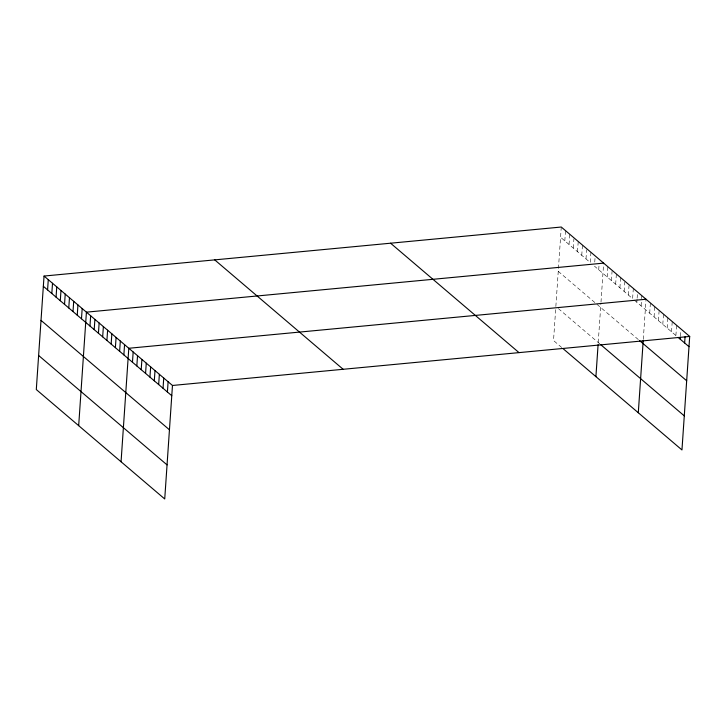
<?xml version="1.0" encoding="UTF-8"?>
<svg xmlns="http://www.w3.org/2000/svg" width="726" height="726" viewBox="0 0 726 726"><rect width="100%" height="100%" fill="white"/><g stroke="black" fill="none" stroke-linecap="round" stroke-linejoin="round"><path stroke-width="0.54" stroke-dasharray="3.63 2.72" d="M555.635 309.648L553.53 340.53L562.006 347.745M555.853 306.454L561.198 228.055M564.81 240.878L565.509 230.641M569.048 244.49L569.747 234.244M573.286 248.101L573.912 238.881M577.524 251.704L578.223 241.468M581.762 255.316L582.461 245.079M586 258.928L586.626 249.717M590.937 252.303L590.238 262.54L560.572 237.266M594.757 262.059L595.039 257.957M598.714 269.763L599.068 264.645M598.233 342.554L600.919 303.187M600.992 302.125L603.651 263.13M607.19 276.987L607.889 266.741M611.428 280.59L612.054 271.379M615.666 284.202L616.365 273.965M619.904 287.814L620.603 277.577M624.142 291.425L624.768 282.214M628.38 295.037L629.006 285.826M633.317 288.413L632.618 298.649L594.476 266.152M636.856 302.261L637.065 299.185M637.138 298.159L637.555 292.015M641.094 305.873L641.512 299.729M641.584 298.704L641.793 295.627M643.3 339.296L646.031 299.239M649.706 313.196L650.396 302.96M654.072 316.917L654.77 306.681M658.437 320.638L659.063 311.427M662.802 324.359L663.5 314.122M667.167 328.079L667.866 317.843M671.532 331.8L672.231 321.564M675.906 335.521L676.596 325.284M680.48 336.174L680.825 331.047M634.315 300.092L677.358 336.764M558.249 271.342L638.771 339.95M558.394 308.614L600.783 344.723"/><path stroke-width="1.09" d="M44.041 276.052L36.3 389.553L164.729 498.971L172.47 385.47L44.041 276.052L561.271 227.029L689.7 336.447L681.959 449.948L562.859 348.471M47.58 289.91L48.279 279.664M51.818 293.513L52.517 283.276M56.056 297.125L56.755 286.888M60.294 300.736L60.993 290.5M64.532 304.348L65.231 294.112M68.77 307.96L69.469 297.724M73.008 311.572L73.707 301.335M77.246 315.184L77.945 304.938M81.484 318.796L82.183 308.55M78.68 425.663L86.421 312.162L603.651 263.13M89.96 326.01L90.659 315.774M94.198 329.622L94.897 319.386M98.437 333.234L99.135 322.997M102.675 336.846L103.373 326.609M106.913 340.458L107.611 330.221M111.151 344.07L111.849 333.824M115.389 347.681L116.087 337.436M119.627 351.284L120.325 341.048M123.865 354.896L124.563 344.659M121.061 461.772L128.801 348.271L646.031 299.239M132.468 362.229L133.167 351.992M136.833 365.949L137.532 355.713M141.207 369.67L141.906 359.434M145.572 373.391L146.271 363.154M149.937 377.112L150.636 366.875M154.302 380.832L155.001 370.596M158.667 384.553L159.366 374.317M163.041 388.274L163.731 378.028M167.407 391.995L168.105 381.749M595.91 376.631L598.088 344.687M638.299 412.74L643.227 340.358M680.271 339.242L680.407 337.191M684.636 342.962L685.054 336.819M172.47 385.47L689.7 336.447M678.084 337.381L689.001 346.683M639.624 340.666L686.678 380.76M600.783 344.723L684.282 415.871M390.579 243.21L519.017 352.618M214.724 259.881L343.153 369.289M43.342 286.298L171.772 395.715M41.019 320.375L169.448 429.792M38.623 355.477L167.053 464.894"/></g></svg>
